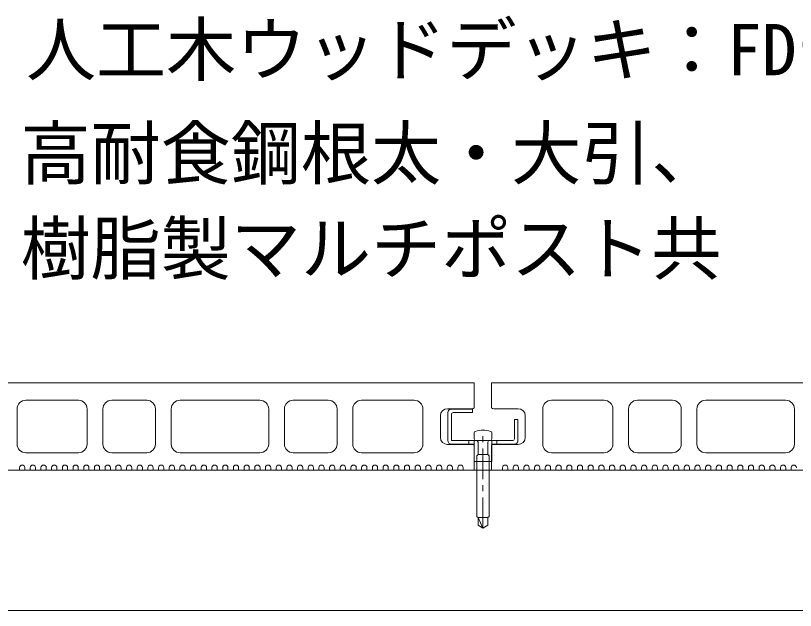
# Model space of a CAD drawing. Units: millimetres, scale not verified. Extents: x -1084 to 781, y -530 to 686.
# Drawn here: x 52.8 to 275.3, y -20.3 to 149.5 of the extents above; entities that cross this region are included whole.
import ezdxf
from ezdxf.enums import TextEntityAlignment as Align

# ---------------------------------------------------------------- set-up
doc = ezdxf.new("R2010")
doc.units = ezdxf.units.MM
doc.header["$LTSCALE"] = 7
doc.linetypes.add('USER3', pattern=[2, 1.25, -0.25, 0.25, -0.25])
for name, color, linetype, lineweight in [('0-B_MOJI', 7, 'Continuous', 18), ('0-E_DECKM', 7, 'Continuous', 18), ('1-2_26', 6, 'Continuous', 18), ('1-3_38', 6, 'USER3', 18), ('1-4_deck', 7, 'Continuous', 18), ('1-6_0', 6, 'Continuous', 18)]:
    doc.layers.add(name, color=color, linetype=linetype, lineweight=lineweight)
doc.styles.add('ＭＳ ゴシック', font='')
doc.styles.get('ＭＳ ゴシック').set_extended_font_data('MS Gothic')

# ---------------------------------------------------------------- blocks, each defined once
blk = doc.blocks.new('8')
at = {"layer": '1-2_26'}
for p, q in [((-9, 34), (-3, 34)), ((-3, 33), (-3, 34)), ((-10, 25), (-10, 33)), ((-9, 25), (-9, 32.5)), ((-8.5, 33), (-3, 33)), ((10, 31), (9, 31)), ((9, 25.5), (9, 31)), ((10, 25), (10, 31)), ((8.5, 25), (-9, 25)), ((-4, 24), (-4, 25)), ((-2.5, 25), (-2.5, 19)), ((4, 24), (4, 25)), ((-2.5, 24), (-9, 24)), ((9, 24), (2.5, 24))]:
    blk.add_line(p, q, dxfattribs=at)
blk.add_lwpolyline([(2.5, 25), (2.5, 19), (-2.5, 19)], dxfattribs=at)
for centre, radius, start, end in [((-9, 33), 1, 90, 180), ((-8.5, 32.5), 0.5, 90, 180), ((-9, 25), 1, 180, 270), ((8.5, 25.5), 0.5, 270, 0), ((9, 25), 1, 270, 0)]:
    blk.add_arc(centre, radius, start, end, dxfattribs=at)
at = {"layer": '1-3_38'}
blk.add_line((0, 0), (0, 28), dxfattribs=at)
at = {"layer": '1-6_0'}
for p, q in [((-2.475, 27.157), (-2.475, 25.5)), ((2.525, 27.157), (2.525, 25.5)), ((-1.375, 24.5), (-1.375, 21)), ((1.425, 24.505), (1.425, 21)), ((-1.375, 21), (-1.725, 20.65)), ((-1.725, 20.65), (-1.725, 3.35)), ((-1.375, 21), (1.425, 21)), ((1.425, 21), (1.775, 20.65)), ((1.775, 20.65), (1.775, 3.35)), ((-1.375, 3), (-1.725, 3.35)), ((-1.375, 3), (-1.375, 0.808)), ((0.025, 0), (-1.375, 3)), ((-1.375, 3), (1.425, 3)), ((1.775, 3.35), (1.425, 3)), ((1.425, 3), (1.425, 0.808))]:
    blk.add_line(p, q, dxfattribs=at)
blk.add_lwpolyline([(1.425, 0.808), (0.025, 0), (-1.375, 0.808)], dxfattribs=at)
for centre, radius, start, end in [((-1.975, 27.157), 0.5, 109.47122, 180), ((0.025, 21.5), 6.5, 70.52878, 109.47122), ((2.025, 27.157), 0.5, 0, 70.52878), ((-1.975, 25.5), 0.5, 180, 270), ((-1.975, 25.5), 0.5, 180, 270), ((-1.875, 24.5), 0.5, 0, 90), ((1.925, 24.505), 0.5, 84.26083, 180), ((2.025, 25.5), 0.5, 264.26083, 0)]:
    blk.add_arc(centre, radius, start, end, dxfattribs=at)

msp = doc.modelspace()

# ---------------------------------------------------------------- linework, layer by layer
at = {"layer": '0-E_DECKM'}
for p, q in [((478.995, 19.715), (-111.335, 19.715)), ((478.995, 19.715), (-111.335, 19.715)), ((483.665, -20.285), (-111.335, -20.285))]:
    msp.add_line(p, q, dxfattribs=at)
for points in [[(478.995, 19.715), (-111.335, 19.715), (-111.335, -20.285)], [(483.665, -20.285), (483.665, 19.715), (-106.666, 19.715)]]:
    msp.add_lwpolyline(points, dxfattribs=at)
at = {"layer": '1-4_deck'}
for p, q in [((183.615, 37.515), (183.615, 44.715)), ((70.715, 39.715), (55.715, 39.715)), ((90.215, 39.715), (80.215, 39.715)), ((122.515, 39.715), (99.715, 39.715)), ((142.015, 39.715), (132.015, 39.715)), ((166.515, 39.715), (151.515, 39.715)), ((220.715, 39.715), (205.715, 39.715)), ((240.215, 39.715), (230.215, 39.715)), ((272.515, 39.715), (249.715, 39.715)), ((53.215, 37.215), (53.215, 27.215)), ((73.215, 27.215), (73.215, 37.215)), ((77.715, 37.215), (77.715, 27.215)), ((92.715, 27.215), (92.715, 37.215)), ((97.215, 37.215), (97.215, 27.215)), ((125.015, 27.215), (125.015, 37.215)), ((129.515, 37.215), (129.515, 27.215)), ((144.515, 27.215), (144.515, 37.215)), ((149.015, 37.215), (149.015, 27.215)), ((169.015, 27.215), (169.015, 37.215)), ((176.015, 37.315), (183.015, 37.315)), ((189.215, 37.315), (196.215, 37.315)), ((203.215, 37.215), (203.215, 27.215)), ((223.215, 27.215), (223.215, 37.215)), ((227.715, 37.215), (227.715, 27.215)), ((242.715, 27.215), (242.715, 37.215)), ((247.215, 37.215), (247.215, 27.215)), ((275.015, 27.215), (275.015, 37.215)), ((174.015, 29.115), (174.015, 35.315)), ((198.215, 35.315), (198.215, 29.115)), ((183.015, 27.115), (176.015, 27.115)), ((183.615, 19.715), (183.615, 26.915)), ((188.615, 26.915), (188.615, 19.715)), ((196.215, 27.115), (189.215, 27.115)), ((55.715, 24.715), (70.715, 24.715)), ((80.215, 24.715), (90.215, 24.715)), ((99.715, 24.715), (122.515, 24.715)), ((132.015, 24.715), (142.015, 24.715)), ((151.515, 24.715), (166.515, 24.715)), ((205.715, 24.715), (220.715, 24.715)), ((230.215, 24.715), (240.215, 24.715)), ((249.715, 24.715), (272.515, 24.715)), ((53.94, 19.715), (53.94, 20.465)), ((55.44, 20.465), (55.44, 19.715)), ((56.99, 19.715), (56.99, 20.465)), ((58.49, 20.465), (58.49, 19.715)), ((60.04, 19.715), (60.04, 20.465)), ((61.54, 20.465), (61.54, 19.715)), ((63.09, 19.715), (63.09, 20.465)), ((64.59, 20.465), (64.59, 19.715)), ((66.14, 19.715), (66.14, 20.465)), ((67.64, 20.465), (67.64, 19.715)), ((69.19, 19.715), (69.19, 20.465)), ((70.69, 20.465), (70.69, 19.715)), ((72.24, 19.715), (72.24, 20.465)), ((73.74, 20.465), (73.74, 19.715)), ((75.29, 19.715), (75.29, 20.465)), ((76.79, 20.465), (76.79, 19.715)), ((78.34, 19.715), (78.34, 20.465)), ((79.84, 20.465), (79.84, 19.715)), ((81.39, 19.715), (81.39, 20.465)), ((82.89, 20.465), (82.89, 19.715)), ((84.44, 19.715), (84.44, 20.465)), ((85.94, 20.465), (85.94, 19.715)), ((87.49, 19.715), (87.49, 20.465)), ((88.99, 20.465), (88.99, 19.715)), ((90.54, 19.715), (90.54, 20.465)), ((92.04, 20.465), (92.04, 19.715)), ((93.59, 19.715), (93.59, 20.465)), ((95.09, 20.465), (95.09, 19.715)), ((96.64, 19.715), (96.64, 20.465)), ((98.14, 20.465), (98.14, 19.715)), ((99.69, 19.715), (99.69, 20.465)), ((101.19, 20.465), (101.19, 19.715)), ((102.74, 19.715), (102.74, 20.465)), ((104.24, 20.465), (104.24, 19.715)), ((105.79, 19.715), (105.79, 20.465)), ((107.29, 20.465), (107.29, 19.715)), ((108.84, 19.715), (108.84, 20.465)), ((110.34, 20.465), (110.34, 19.715)), ((111.89, 19.715), (111.89, 20.465)), ((113.39, 20.465), (113.39, 19.715)), ((114.94, 19.715), (114.94, 20.465)), ((116.44, 20.465), (116.44, 19.715)), ((117.99, 19.715), (117.99, 20.465)), ((119.49, 20.465), (119.49, 19.715)), ((121.04, 19.715), (121.04, 20.465)), ((122.54, 20.465), (122.54, 19.715)), ((124.09, 19.715), (124.09, 20.465)), ((125.59, 20.465), (125.59, 19.715)), ((127.14, 19.715), (127.14, 20.465)), ((128.64, 20.465), (128.64, 19.715)), ((130.19, 19.715), (130.19, 20.465)), ((131.69, 20.465), (131.69, 19.715)), ((133.24, 19.715), (133.24, 20.465)), ((134.74, 20.465), (134.74, 19.715)), ((136.29, 19.715), (136.29, 20.465)), ((137.79, 20.465), (137.79, 19.715)), ((139.34, 19.715), (139.34, 20.465)), ((140.84, 20.465), (140.84, 19.715)), ((142.39, 19.715), (142.39, 20.465)), ((143.89, 20.465), (143.89, 19.715)), ((145.44, 19.715), (145.44, 20.465)), ((146.94, 20.465), (146.94, 19.715)), ((148.49, 19.715), (148.49, 20.465)), ((149.99, 20.465), (149.99, 19.715)), ((151.54, 19.715), (151.54, 20.465)), ((153.04, 20.465), (153.04, 19.715)), ((154.59, 19.715), (154.59, 20.465)), ((156.09, 20.465), (156.09, 19.715)), ((157.64, 19.715), (157.64, 20.465)), ((159.14, 20.465), (159.14, 19.715)), ((160.69, 19.715), (160.69, 20.465)), ((162.19, 20.465), (162.19, 19.715)), ((163.74, 19.715), (163.74, 20.465)), ((165.24, 20.465), (165.24, 19.715)), ((166.79, 19.715), (166.79, 20.465)), ((168.29, 20.465), (168.29, 19.715)), ((169.84, 19.715), (169.84, 20.465)), ((171.34, 20.465), (171.34, 19.715)), ((172.89, 19.715), (172.89, 20.465)), ((174.39, 20.465), (174.39, 19.715)), ((175.94, 19.715), (175.94, 20.465)), ((177.44, 20.465), (177.44, 19.715)), ((178.99, 19.715), (178.99, 20.465)), ((180.49, 20.465), (180.49, 19.715)), ((191.74, 19.715), (191.74, 20.465)), ((193.24, 20.465), (193.24, 19.715)), ((194.79, 19.715), (194.79, 20.465)), ((196.29, 20.465), (196.29, 19.715)), ((197.84, 19.715), (197.84, 20.465)), ((199.34, 20.465), (199.34, 19.715)), ((200.89, 19.715), (200.89, 20.465)), ((202.39, 20.465), (202.39, 19.715)), ((203.94, 19.715), (203.94, 20.465)), ((205.44, 20.465), (205.44, 19.715)), ((206.99, 19.715), (206.99, 20.465)), ((208.49, 20.465), (208.49, 19.715)), ((210.04, 19.715), (210.04, 20.465)), ((211.54, 20.465), (211.54, 19.715)), ((213.09, 19.715), (213.09, 20.465)), ((214.59, 20.465), (214.59, 19.715)), ((216.14, 19.715), (216.14, 20.465)), ((217.64, 20.465), (217.64, 19.715)), ((219.19, 19.715), (219.19, 20.465)), ((220.69, 20.465), (220.69, 19.715)), ((222.24, 19.715), (222.24, 20.465)), ((223.74, 20.465), (223.74, 19.715)), ((225.29, 19.715), (225.29, 20.465)), ((226.79, 20.465), (226.79, 19.715)), ((228.34, 19.715), (228.34, 20.465)), ((229.84, 20.465), (229.84, 19.715)), ((231.39, 19.715), (231.39, 20.465)), ((232.89, 20.465), (232.89, 19.715)), ((234.44, 19.715), (234.44, 20.465)), ((235.94, 20.465), (235.94, 19.715)), ((237.49, 19.715), (237.49, 20.465)), ((238.99, 20.465), (238.99, 19.715)), ((240.54, 19.715), (240.54, 20.465)), ((242.04, 20.465), (242.04, 19.715)), ((243.59, 19.715), (243.59, 20.465)), ((245.09, 20.465), (245.09, 19.715)), ((246.64, 19.715), (246.64, 20.465)), ((248.14, 20.465), (248.14, 19.715)), ((249.69, 19.715), (249.69, 20.465)), ((251.19, 20.465), (251.19, 19.715)), ((252.74, 19.715), (252.74, 20.465)), ((254.24, 20.465), (254.24, 19.715)), ((255.79, 19.715), (255.79, 20.465)), ((257.29, 20.465), (257.29, 19.715)), ((258.84, 19.715), (258.84, 20.465)), ((260.34, 20.465), (260.34, 19.715)), ((261.89, 19.715), (261.89, 20.465)), ((263.39, 20.465), (263.39, 19.715)), ((264.94, 19.715), (264.94, 20.465)), ((266.44, 20.465), (266.44, 19.715)), ((267.99, 19.715), (267.99, 20.465)), ((269.49, 20.465), (269.49, 19.715)), ((271.04, 19.715), (271.04, 20.465)), ((272.54, 20.465), (272.54, 19.715)), ((274.09, 19.715), (274.09, 20.465)), ((52.39, 19.715), (53.94, 19.715)), ((55.44, 19.715), (56.99, 19.715)), ((58.49, 19.715), (60.04, 19.715)), ((61.54, 19.715), (63.09, 19.715)), ((64.59, 19.715), (66.14, 19.715)), ((67.64, 19.715), (69.19, 19.715)), ((70.69, 19.715), (72.24, 19.715)), ((73.74, 19.715), (75.29, 19.715)), ((76.79, 19.715), (78.34, 19.715)), ((79.84, 19.715), (81.39, 19.715)), ((82.89, 19.715), (84.44, 19.715)), ((85.94, 19.715), (87.49, 19.715)), ((88.99, 19.715), (90.54, 19.715)), ((92.04, 19.715), (93.59, 19.715)), ((95.09, 19.715), (96.64, 19.715)), ((98.14, 19.715), (99.69, 19.715)), ((101.19, 19.715), (102.74, 19.715)), ((104.24, 19.715), (105.79, 19.715)), ((107.29, 19.715), (108.84, 19.715)), ((110.34, 19.715), (111.89, 19.715)), ((113.39, 19.715), (114.94, 19.715)), ((116.44, 19.715), (117.99, 19.715)), ((119.49, 19.715), (121.04, 19.715)), ((122.54, 19.715), (124.09, 19.715)), ((125.59, 19.715), (127.14, 19.715)), ((128.64, 19.715), (130.19, 19.715)), ((131.69, 19.715), (133.24, 19.715)), ((134.74, 19.715), (136.29, 19.715)), ((137.79, 19.715), (139.34, 19.715)), ((140.84, 19.715), (142.39, 19.715)), ((143.89, 19.715), (145.44, 19.715)), ((146.94, 19.715), (148.49, 19.715)), ((149.99, 19.715), (151.54, 19.715)), ((153.04, 19.715), (154.59, 19.715)), ((156.09, 19.715), (157.64, 19.715)), ((159.14, 19.715), (160.69, 19.715)), ((162.19, 19.715), (163.74, 19.715)), ((165.24, 19.715), (166.79, 19.715)), ((168.29, 19.715), (169.84, 19.715)), ((171.34, 19.715), (172.89, 19.715)), ((174.39, 19.715), (175.94, 19.715)), ((177.44, 19.715), (178.99, 19.715)), ((180.49, 19.715), (183.615, 19.715)), ((188.615, 19.715), (191.74, 19.715)), ((193.24, 19.715), (194.79, 19.715)), ((196.29, 19.715), (197.84, 19.715)), ((199.34, 19.715), (200.89, 19.715)), ((202.39, 19.715), (203.94, 19.715)), ((205.44, 19.715), (206.99, 19.715)), ((208.49, 19.715), (210.04, 19.715)), ((211.54, 19.715), (213.09, 19.715)), ((214.59, 19.715), (216.14, 19.715)), ((217.64, 19.715), (219.19, 19.715)), ((220.69, 19.715), (222.24, 19.715)), ((223.74, 19.715), (225.29, 19.715)), ((226.79, 19.715), (228.34, 19.715)), ((229.84, 19.715), (231.39, 19.715)), ((232.89, 19.715), (234.44, 19.715)), ((235.94, 19.715), (237.49, 19.715)), ((238.99, 19.715), (240.54, 19.715)), ((242.04, 19.715), (243.59, 19.715)), ((245.09, 19.715), (246.64, 19.715)), ((248.14, 19.715), (249.69, 19.715)), ((251.19, 19.715), (252.74, 19.715)), ((254.24, 19.715), (255.79, 19.715)), ((257.29, 19.715), (258.84, 19.715)), ((260.34, 19.715), (261.89, 19.715)), ((263.39, 19.715), (264.94, 19.715)), ((266.44, 19.715), (267.99, 19.715)), ((269.49, 19.715), (271.04, 19.715)), ((272.54, 19.715), (274.09, 19.715))]:
    msp.add_line(p, q, dxfattribs=at)
for points in [[(183.615, 44.715), (38.615, 44.715), (38.615, 37.515)], [(333.615, 44.715), (188.615, 44.715), (188.615, 37.515)]]:
    msp.add_lwpolyline(points, dxfattribs=at)
for centre, radius, start, end in [((55.715, 37.215), 2.5, 90, 180), ((70.715, 37.215), 2.5, 0, 90), ((80.215, 37.215), 2.5, 90, 180), ((90.215, 37.215), 2.5, 0, 90), ((99.715, 37.215), 2.5, 90, 180), ((122.515, 37.215), 2.5, 0, 90), ((132.015, 37.215), 2.5, 90, 180), ((142.015, 37.215), 2.5, 0, 90), ((151.515, 37.215), 2.5, 90, 180), ((166.515, 37.215), 2.5, 0, 90), ((205.715, 37.215), 2.5, 90, 180), ((220.715, 37.215), 2.5, 0, 90), ((230.215, 37.215), 2.5, 90, 180), ((240.215, 37.215), 2.5, 0, 90), ((249.715, 37.215), 2.5, 90, 180), ((272.515, 37.215), 2.5, 0, 90), ((176.015, 35.315), 2, 90, 180), ((183.015, 38.315), 1, 270, 306.8699), ((189.215, 38.315), 1, 233.1301, 270), ((196.215, 35.315), 2, 0, 90), ((176.015, 29.115), 2, 180, 270), ((196.215, 29.115), 2, 270, 0), ((55.715, 27.215), 2.5, 180, 270), ((70.715, 27.215), 2.5, 270, 0), ((80.215, 27.215), 2.5, 180, 270), ((90.215, 27.215), 2.5, 270, 0), ((99.715, 27.215), 2.5, 180, 270), ((122.515, 27.215), 2.5, 270, 0), ((132.015, 27.215), 2.5, 180, 270), ((142.015, 27.215), 2.5, 270, 0), ((151.515, 27.215), 2.5, 180, 270), ((166.515, 27.215), 2.5, 270, 0), ((183.015, 26.115), 1, 53.1301, 90), ((189.215, 26.115), 1, 90, 126.8699), ((205.715, 27.215), 2.5, 180, 270), ((220.715, 27.215), 2.5, 270, 0), ((230.215, 27.215), 2.5, 180, 270), ((240.215, 27.215), 2.5, 270, 0), ((249.715, 27.215), 2.5, 180, 270), ((272.515, 27.215), 2.5, 270, 0), ((54.69, 20.465), 0.75, 0, 180), ((57.74, 20.465), 0.75, 0, 180), ((60.79, 20.465), 0.75, 0, 180), ((63.84, 20.465), 0.75, 0, 180), ((66.89, 20.465), 0.75, 0, 180), ((69.94, 20.465), 0.75, 0, 180), ((72.99, 20.465), 0.75, 0, 180), ((76.04, 20.465), 0.75, 0, 180), ((79.09, 20.465), 0.75, 0, 180), ((82.14, 20.465), 0.75, 0, 180), ((85.19, 20.465), 0.75, 0, 180), ((88.24, 20.465), 0.75, 0, 180), ((91.29, 20.465), 0.75, 0, 180), ((94.34, 20.465), 0.75, 0, 180), ((97.39, 20.465), 0.75, 0, 180), ((100.44, 20.465), 0.75, 0, 180), ((103.49, 20.465), 0.75, 0, 180), ((106.54, 20.465), 0.75, 0, 180), ((109.59, 20.465), 0.75, 0, 180), ((112.64, 20.465), 0.75, 0, 180), ((115.69, 20.465), 0.75, 0, 180), ((118.74, 20.465), 0.75, 0, 180), ((121.79, 20.465), 0.75, 0, 180), ((124.84, 20.465), 0.75, 0, 180), ((127.89, 20.465), 0.75, 0, 180), ((130.94, 20.465), 0.75, 0, 180), ((133.99, 20.465), 0.75, 0, 180), ((137.04, 20.465), 0.75, 0, 180), ((140.09, 20.465), 0.75, 0, 180), ((143.14, 20.465), 0.75, 0, 180), ((146.19, 20.465), 0.75, 0, 180), ((149.24, 20.465), 0.75, 0, 180), ((152.29, 20.465), 0.75, 0, 180), ((155.34, 20.465), 0.75, 0, 180), ((158.39, 20.465), 0.75, 0, 180), ((161.44, 20.465), 0.75, 0, 180), ((164.49, 20.465), 0.75, 0, 180), ((167.54, 20.465), 0.75, 0, 180), ((170.59, 20.465), 0.75, 0, 180), ((173.64, 20.465), 0.75, 0, 180), ((176.69, 20.465), 0.75, 0, 180), ((179.74, 20.465), 0.75, 0, 180), ((192.49, 20.465), 0.75, 0, 180), ((195.54, 20.465), 0.75, 0, 180), ((198.59, 20.465), 0.75, 0, 180), ((201.64, 20.465), 0.75, 0, 180), ((204.69, 20.465), 0.75, 0, 180), ((207.74, 20.465), 0.75, 0, 180), ((210.79, 20.465), 0.75, 0, 180), ((213.84, 20.465), 0.75, 0, 180), ((216.89, 20.465), 0.75, 0, 180), ((219.94, 20.465), 0.75, 0, 180), ((222.99, 20.465), 0.75, 0, 180), ((226.04, 20.465), 0.75, 0, 180), ((229.09, 20.465), 0.75, 0, 180), ((232.14, 20.465), 0.75, 0, 180), ((235.19, 20.465), 0.75, 0, 180), ((238.24, 20.465), 0.75, 0, 180), ((241.29, 20.465), 0.75, 0, 180), ((244.34, 20.465), 0.75, 0, 180), ((247.39, 20.465), 0.75, 0, 180), ((250.44, 20.465), 0.75, 0, 180), ((253.49, 20.465), 0.75, 0, 180), ((256.54, 20.465), 0.75, 0, 180), ((259.59, 20.465), 0.75, 0, 180), ((262.64, 20.465), 0.75, 0, 180), ((265.69, 20.465), 0.75, 0, 180), ((268.74, 20.465), 0.75, 0, 180), ((271.79, 20.465), 0.75, 0, 180), ((274.84, 20.465), 0.75, 0, 180)]:
    msp.add_arc(centre, radius, start, end, dxfattribs=at)

# ---------------------------------------------------------------- block references
at = {"layer": '0-E_DECKM'}
msp.add_blockref('8', (186.14, 3.215), dxfattribs=at)

# ---------------------------------------------------------------- texts
at = {"layer": '0-B_MOJI', "style": 'ＭＳ ゴシック'}
for s, p in [('人工木ウッドデッキ：FDデッキ', (55.76, 128.109)), ('高耐食鋼根太・大引、', (54.229, 98.518)), ('樹脂製マルチポスト共', (54.229, 71.339))]:
    msp.add_text(s, height=14.66, dxfattribs=at).set_placement(p, align=Align.BOTTOM_LEFT)

doc.saveas('drawing.dxf')
